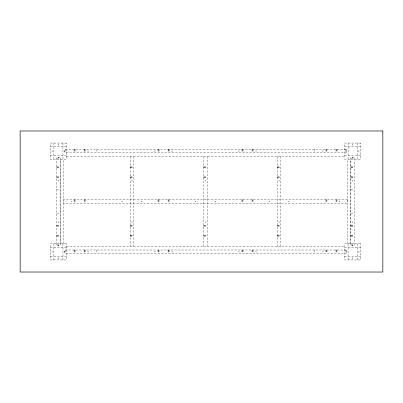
<?xml version="1.0" encoding="UTF-8"?>
<svg xmlns="http://www.w3.org/2000/svg" width="403" height="403" viewBox="0 0 403 403"><rect width="100%" height="100%" fill="white"/><g stroke="black" fill="none" stroke-linecap="round" stroke-linejoin="round"><path stroke-width="0.3" stroke-dasharray="2.02 1.51" d="M60.198 243.815L60.213 159.185M63.724 243.815L63.739 159.185M347.336 243.815L347.351 159.185M350.862 243.815L350.877 159.185M50.375 146.591L66.495 146.591M344.565 146.591L360.685 146.591M50.375 155.659L66.495 155.659M344.565 155.659L360.685 155.659M66.495 156.299L344.565 156.299M56.672 158.157L60.198 158.157M350.862 158.157L354.388 158.157M56.672 166.751L60.198 166.751M130.219 166.751L133.746 166.751M203.767 166.751L207.293 166.751M277.314 166.751L280.841 166.751M350.862 166.751L354.388 166.751M56.672 167.245L60.198 167.245M130.219 167.245L133.746 167.245M203.767 167.245L207.293 167.245M277.314 167.245L280.841 167.245M350.862 167.245L354.388 167.245M56.672 167.759L60.198 167.759M130.219 167.759L133.746 167.759M203.767 167.759L207.293 167.759M277.314 167.759L280.841 167.759M350.862 167.759L354.388 167.759M56.672 176.806L60.198 176.806M130.219 176.806L133.746 176.806M203.767 176.806L207.293 176.806M277.314 176.806L280.841 176.806M350.862 176.806L354.388 176.806M56.672 177.32L60.198 177.32M130.219 177.32L133.746 177.32M203.767 177.32L207.293 177.32M277.314 177.32L280.841 177.32M350.862 177.32L354.388 177.32M56.672 177.814L60.198 177.814M130.219 177.814L133.746 177.814M203.767 177.814L207.293 177.814M277.314 177.814L280.841 177.814M350.862 177.814L354.388 177.814M56.672 189.41L60.198 189.41M350.862 189.41L354.388 189.41M56.672 213.59L60.198 213.59M350.862 213.59L354.388 213.59M56.672 225.186L60.198 225.186M130.219 225.186L133.746 225.186M203.767 225.186L207.293 225.186M277.314 225.186L280.841 225.186M350.862 225.186L354.388 225.186M56.672 225.68L60.198 225.68M130.219 225.68L133.746 225.68M203.767 225.68L207.293 225.68M277.314 225.68L280.841 225.68M350.862 225.68L354.388 225.68M56.672 226.194L60.198 226.194M130.219 226.194L133.746 226.194M203.767 226.194L207.293 226.194M277.314 226.194L280.841 226.194M350.862 226.194L354.388 226.194M56.672 235.241L60.198 235.241M130.219 235.241L133.746 235.241M203.767 235.241L207.293 235.241M277.314 235.241L280.841 235.241M350.862 235.241L354.388 235.241M56.672 235.755L60.198 235.755M130.219 235.755L133.746 235.755M203.767 235.755L207.293 235.755M277.314 235.755L280.841 235.755M350.862 235.755L354.388 235.755M56.672 236.249L60.198 236.249M130.219 236.249L133.746 236.249M203.767 236.249L207.293 236.249M277.314 236.249L280.841 236.249M350.862 236.249L354.388 236.249M56.672 244.843L60.198 244.843M350.862 244.843L354.388 244.843M66.495 246.47L344.565 246.47M50.375 247.341L66.495 247.341M344.565 247.341L360.685 247.341M50.375 256.409L66.495 256.409M344.565 256.409L360.685 256.409M357.159 143.065L357.159 159.185M357.159 243.815L357.159 259.935M348.091 143.065L348.091 159.185M348.091 243.815L348.091 259.935M345.593 149.246L345.593 152.772M345.593 249.996L345.593 253.522M336.999 149.246L336.999 152.772M336.999 199.621L336.999 203.147M336.999 249.996L336.999 253.522M336.505 149.246L336.505 152.772M336.505 199.621L336.505 203.147M336.505 249.996L336.505 253.522M335.991 149.246L335.991 152.772M335.991 199.621L335.991 203.147M335.991 249.996L335.991 253.522M326.944 149.246L326.944 152.772M326.944 199.621L326.944 203.147M326.944 249.996L326.944 253.522M326.43 149.246L326.43 152.772M326.43 199.621L326.43 203.147M326.43 249.996L326.43 253.522M325.936 149.246L325.936 152.772M325.936 199.621L325.936 203.147M325.936 249.996L325.936 253.522M314.34 149.246L314.34 152.772M314.34 249.996L314.34 253.522M280.841 156.299L280.841 246.47M277.314 156.299L277.314 246.47M253.039 149.246L253.039 152.772M253.039 199.621L253.039 203.147M253.039 249.996L253.039 253.522M252.545 149.246L252.545 152.772M252.545 199.621L252.545 203.147M252.545 249.996L252.545 253.522M252.031 149.246L252.031 152.772M252.031 199.621L252.031 203.147M252.031 249.996L252.031 253.522M242.984 149.246L242.984 152.772M242.984 199.621L242.984 203.147M242.984 249.996L242.984 253.522M242.47 149.246L242.47 152.772M242.47 199.621L242.47 203.147M242.47 249.996L242.47 253.522M241.976 149.246L241.976 152.772M241.976 199.621L241.976 203.147M241.976 249.996L241.976 253.522M207.293 156.299L207.293 246.47M203.767 156.299L203.767 246.47M169.084 149.246L169.084 152.772M169.084 199.621L169.084 203.147M169.084 249.996L169.084 253.522M168.59 149.246L168.59 152.772M168.59 199.621L168.59 203.147M168.59 249.996L168.59 253.522M168.076 149.246L168.076 152.772M168.076 199.621L168.076 203.147M168.076 249.996L168.076 253.522M159.029 149.246L159.029 152.772M159.029 199.621L159.029 203.147M159.029 249.996L159.029 253.522M158.515 149.246L158.515 152.772M158.515 199.621L158.515 203.147M158.515 249.996L158.515 253.522M158.021 149.246L158.021 152.772M158.021 199.621L158.021 203.147M158.021 249.996L158.021 253.522M133.746 156.299L133.746 246.47M130.219 156.299L130.219 246.47M96.72 149.246L96.72 152.772M96.72 249.996L96.72 253.522M85.124 149.246L85.124 152.772M85.124 199.621L85.124 203.147M85.124 249.996L85.124 253.522M84.63 149.246L84.63 152.772M84.63 199.621L84.63 203.147M84.63 249.996L84.63 253.522M84.116 149.246L84.116 152.772M84.116 199.621L84.116 203.147M84.116 249.996L84.116 253.522M75.069 149.246L75.069 152.772M75.069 199.621L75.069 203.147M75.069 249.996L75.069 253.522M74.555 149.246L74.555 152.772M74.555 199.621L74.555 203.147M74.555 249.996L74.555 253.522M74.061 149.246L74.061 152.772M74.061 199.621L74.061 203.147M74.061 249.996L74.061 253.522M65.467 149.246L65.467 152.772M65.467 249.996L65.467 253.522M62.969 143.065L62.969 159.185M62.969 243.815L62.969 259.935M53.901 143.065L53.901 159.185M53.901 243.815L53.901 259.935M51.896 151.044C52.269 152.203 52.793 150.233 51.896 151.044M58.143 144.798C58.516 145.957 59.04 143.987 58.143 144.798M58.143 157.291C58.516 158.45 59.04 156.48 58.143 157.291M58.092 180.756C58.465 181.914 58.989 179.945 58.092 180.756M64.389 151.044C64.762 152.203 65.286 150.233 64.389 151.044M51.896 251.794C52.269 252.953 52.793 250.983 51.896 251.794M58.092 222.083C58.465 223.242 58.989 221.272 58.092 222.083M58.143 245.548C58.516 246.707 59.04 244.737 58.143 245.548M58.143 258.041C58.516 259.2 59.04 257.23 58.143 258.041M64.389 251.794C64.762 252.953 65.286 250.983 64.389 251.794M71.502 201.354C71.875 202.508 72.399 200.543 71.502 201.354M87.854 150.979C88.227 152.138 88.751 150.168 87.854 150.979M87.854 251.729C88.227 252.888 88.751 250.918 87.854 251.729M121.867 201.354C122.24 202.508 122.764 200.543 121.867 201.354M131.741 180.756C132.113 181.914 132.637 179.945 131.741 180.756M131.741 222.083C132.113 223.242 132.637 221.272 131.741 222.083M141.513 201.354C141.886 202.508 142.41 200.543 141.513 201.354M154.707 150.979C155.074 152.138 155.603 150.168 154.707 150.979M154.707 251.729C155.074 252.888 155.603 250.918 154.707 251.729M171.814 150.979C172.182 152.138 172.711 150.168 171.814 150.979M171.814 251.729C172.182 252.888 172.711 250.918 171.814 251.729M195.415 201.354C195.787 202.508 196.311 200.543 195.415 201.354M205.288 180.756C205.661 181.914 206.185 179.945 205.288 180.756M205.288 222.083C205.661 223.242 206.185 221.272 205.288 222.083M215.061 201.354C215.434 202.508 215.958 200.543 215.061 201.354M238.662 150.979C239.034 152.138 239.563 150.168 238.662 150.979M238.662 251.729C239.034 252.888 239.563 250.918 238.662 251.729M255.769 150.979C256.142 152.138 256.671 150.168 255.769 150.979M255.769 251.729C256.142 252.888 256.671 250.918 255.769 251.729M268.962 201.354C269.335 202.508 269.859 200.543 268.962 201.354M278.836 180.756C279.208 181.914 279.732 179.945 278.836 180.756M278.836 222.083C279.208 223.242 279.732 221.272 278.836 222.083M288.608 201.354C288.981 202.508 289.505 200.543 288.608 201.354M322.622 150.979C322.994 152.138 323.518 150.168 322.622 150.979M322.622 251.729C322.994 252.888 323.518 250.918 322.622 251.729M338.994 201.354C339.361 202.508 339.89 200.543 338.994 201.354M346.086 151.044C346.459 152.203 346.983 150.233 346.086 151.044M352.333 144.798C352.706 145.957 353.23 143.987 352.333 144.798M352.333 157.291C352.706 158.45 353.23 156.48 352.333 157.291M352.282 180.756C352.655 181.914 353.179 179.945 352.282 180.756M358.579 151.044C358.952 152.203 359.476 150.233 358.579 151.044M346.086 251.794C346.459 252.953 346.983 250.983 346.086 251.794M352.282 222.083C352.655 223.242 353.179 221.272 352.282 222.083M352.333 245.548C352.706 246.707 353.23 244.737 352.333 245.548M352.333 258.041C352.706 259.2 353.23 257.23 352.333 258.041M358.579 251.794C358.952 252.953 359.476 250.983 358.579 251.794M66.495 143.065L50.375 143.065L50.375 159.185L66.495 159.185L66.495 143.065M360.685 143.065L344.565 143.065L344.565 159.185L360.685 159.185L360.685 143.065M346.177 149.246L64.883 149.246L64.883 152.772L346.177 152.772L346.177 149.246M60.198 157.573L56.672 157.573L56.672 245.427L60.198 245.427L60.198 157.573M354.388 157.573L350.862 157.573L350.862 245.427L354.388 245.427L354.388 157.573M347.346 199.621L63.734 199.621L63.734 203.147L347.346 203.147L347.346 199.621M66.495 243.815L50.375 243.815L50.375 259.935L66.495 259.935L66.495 243.815M360.685 243.815L344.565 243.815L344.565 259.935L360.685 259.935L360.685 243.815M346.177 249.996L64.883 249.996L64.883 253.522L346.177 253.522L346.177 249.996"/><path stroke-width="0.6" d="M382.85 130.975L20.15 130.975L20.15 272.025L382.85 272.025L382.85 130.975"/></g></svg>
